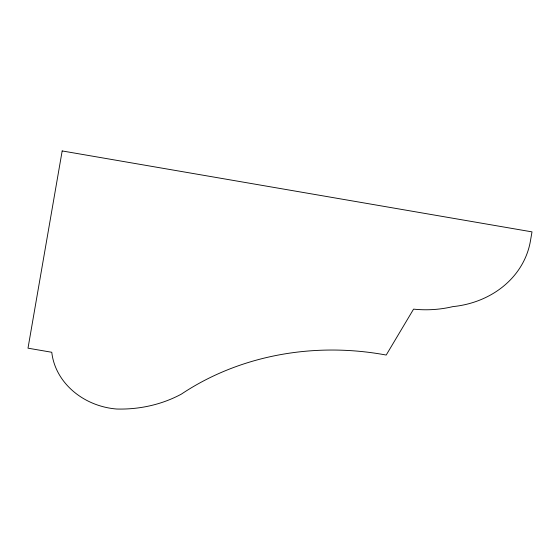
<?xml version="1.0" encoding="UTF-8"?>
<svg xmlns="http://www.w3.org/2000/svg" width="560" height="560" viewBox="0 0 560 560"><rect width="100%" height="100%" fill="white"/><g stroke="black" fill="none" stroke-linecap="round" stroke-linejoin="round"><path stroke-width="0.84" d="M62.174 150.941L28 348.18L51.779 352.275A68.649 59.745 9.6 0 0 116.69 409.024A120.96 105.273 9.6 0 0 181.405 394.1A259.175 225.575 9.6 0 1 386.204 355.047L413.574 309.134A104.587 91.028 9.6 0 0 452.837 306.621A93.807 81.648 9.6 0 0 530.257 241.941L532 231.875L62.174 150.941"/></g></svg>
